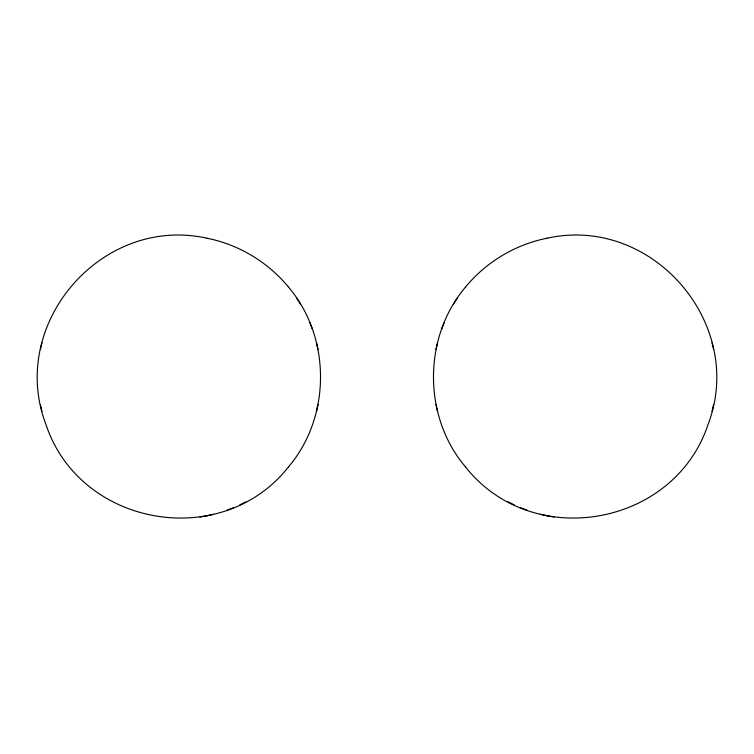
<?xml version="1.0" encoding="UTF-8"?>
<svg xmlns="http://www.w3.org/2000/svg" width="754" height="754" viewBox="0 0 754 754"><rect width="100%" height="100%" fill="white"/><g stroke="black" fill="none" stroke-linecap="round" stroke-linejoin="round"><path stroke-width="1.13" d="M206.822 238.198C101.696 214.852 7.427 324.135 46.013 424.672C80.065 526.886 222.081 551.551 288.584 466.783M288.575 466.783C331.166 416.774 331.147 337.226 288.575 287.217M465.416 287.217C422.862 337.236 422.834 416.774 465.425 466.783M465.416 466.783C531.919 551.542 673.935 526.886 707.987 424.672C746.564 324.126 652.304 214.852 547.178 238.198M40.424 349.394L41.988 342.618M316.454 411.382L318.018 404.606M435.982 349.394L437.546 342.618M712.012 411.382L713.576 404.606M441.58 329.328L444.078 322.844M453.437 304.248L457.15 298.377M465.425 287.217C485.953 262.1 515.35 244.484 547.168 238.198M239.706 504.935L245.908 501.806M226.879 510.241L233.354 507.744M206.832 515.802L213.589 514.275M199.98 516.99L206.822 515.802M547.178 515.802L554.02 516.99M206.832 238.198C238.65 244.484 268.047 262.109 288.584 287.217M540.411 514.275L547.168 515.802M520.646 507.744L527.121 510.241M508.092 501.806L514.294 504.935M296.85 298.377L300.563 304.248M309.922 322.844L312.42 329.328M712.012 342.618L713.576 349.394M435.982 404.606L437.546 411.382M316.454 342.618L318.018 349.394M40.424 404.606L41.988 411.382"/></g></svg>
